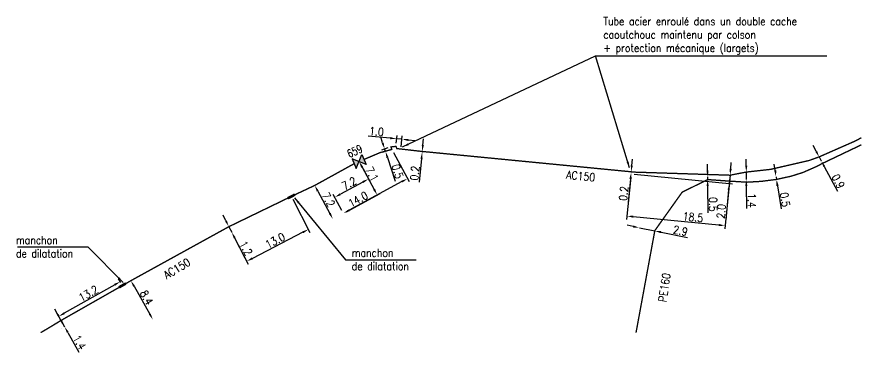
# Model space of a CAD drawing. Header units: millimetres. Extents: x 151000 to 152000, y 126996 to 128009.
# Drawn here: x 151841.7 to 152000.1, y 126996.3 to 127059.2 of the extents above; entities that cross this region are included whole.
import ezdxf
from ezdxf.enums import TextEntityAlignment as Align

# ---------------------------------------------------------------- set-up
doc = ezdxf.new("R2010")
doc.units = ezdxf.units.MM
doc.header["$PDMODE"] = 34
doc.layers.get('0').update_dxf_attribs({"linetype": 'CONTINUOUS'})
doc.layers.get('Defpoints').update_dxf_attribs({"linetype": 'CONTINUOUS'})
for name, color, linetype in [('G_120', 4, 'CONTINUOUS'), ('G_300', 7, 'CONTINUOUS'), ('G_340', 7, 'CONTINUOUS'), ('G_420', 7, 'CONTINUOUS')]:
    doc.layers.add(name, color=color, linetype=linetype)
doc.styles.get("Standard").update_dxf_attribs({"font": 'romans.shx', "width": 0.85})
doc.linetypes.add('G_typB_AP', pattern='A,5,-0.3,["o",Standard,S=1.5,R=0,X=0,Y=-0.5],-1.65', length=6.95)
doc.linetypes.add('G_TYPB_PE', pattern='A,5,-0.3,["o",Standard,S=1.5,R=0,X=0,Y=-0.5],-1.65', length=6.95)
doc.dimstyles.get("Standard").update_dxf_attribs({"dimtxt": 1.5, "dimasz": 1.2, "dimexe": 0.625, "dimexo": 0.625, "dimgap": 0.25, "dimtad": 1, "dimdec": 1, "dimzin": 0, "dimdsep": 46, "dimtxsty": 'Standard', "dimcen": -0.5, "dimadec": 0, "dimazin": 0, "dimtfac": 1, "dimtdec": 1, "dimtmove": 0, "dimatfit": 3, "dimfxl": 1, "dimtolj": 1, "dimtzin": 0, "dimarcsym": 0})

# ---------------------------------------------------------------- blocks, each defined once
blk = doc.blocks.new('*D0')
at = {"layer": 'Defpoints', "color": 0, "linetype": 'Continuous'}
for p in [(151984.01, 127029.21), (151984.09, 127028.72), (151984.09, 127028.72)]:
    blk.add_point(p, dxfattribs=at)
at = {"layer": 'G_120', "color": 0, "linetype": 'Continuous', "lineweight": -2}
for p, q in [((151983.83, 127030.4), (151983.65, 127031.58)), ((151984.01, 127029.21), (151984.09, 127028.72)), ((151984.27, 127027.53), (151984.93, 127023.21))]:
    blk.add_line(p, q, dxfattribs=at)
at = {"layer": 'G_120', "color": 0, "linetype": 'Continuous'}
for points in [[(151984.03, 127030.43), (151983.64, 127030.37), (151984.01, 127029.21)], [(151984.47, 127027.56), (151984.07, 127027.5), (151984.09, 127028.72)]]:
    blk.add_solid(points, dxfattribs=at)
at = {"layer": 'G_120', "color": 0, "linetype": 'Continuous', "insert": (151985.68, 127024.93), "char_height": 1.5, "attachment_point": 5, "rotation": 278.6511}
blk.add_mtext('\\A1;0.5', dxfattribs=at)
blk = doc.blocks.new('*D1')
at = {"layer": 'Defpoints', "color": 0, "linetype": 'Continuous'}
for p in [(151971.17, 127029.19), (151971.17, 127028.69), (151971.17, 127028.69)]:
    blk.add_point(p, dxfattribs=at)
at = {"layer": 'G_120', "color": 0, "linetype": 'Continuous', "lineweight": -2}
for p, q in [((151971.16, 127030.39), (151971.16, 127031.59)), ((151971.17, 127029.19), (151971.17, 127028.69)), ((151971.18, 127027.49), (151971.2, 127022.46))]:
    blk.add_line(p, q, dxfattribs=at)
at = {"layer": 'G_120', "color": 0, "linetype": 'Continuous'}
for points in [[(151971.36, 127030.39), (151970.96, 127030.39), (151971.17, 127029.19)], [(151971.38, 127027.49), (151970.98, 127027.49), (151971.17, 127028.69)]]:
    blk.add_solid(points, dxfattribs=at)
at = {"layer": 'G_120', "color": 0, "linetype": 'Continuous', "insert": (151972.19, 127024.05), "char_height": 1.5, "attachment_point": 5, "rotation": 270.2915}
blk.add_mtext('\\A1;0.5', dxfattribs=at)
blk = doc.blocks.new('*D2')
at = {"layer": 'Defpoints', "color": 0, "linetype": 'Continuous'}
for p in [(151958.43, 127019.64), (151958.43, 127019.64), (151961.27, 127019.06)]:
    blk.add_point(p, dxfattribs=at)
at = {"layer": 'G_120', "color": 0, "linetype": 'Continuous', "lineweight": -2}
for p, q in [((151957.25, 127019.88), (151956.08, 127020.12)), ((151958.43, 127019.64), (151961.27, 127019.06)), ((151962.44, 127018.82), (151967.41, 127017.81))]:
    blk.add_line(p, q, dxfattribs=at)
at = {"layer": 'G_120', "color": 0, "linetype": 'Continuous'}
for points in [[(151957.29, 127020.08), (151957.21, 127019.69), (151958.43, 127019.64)], [(151962.48, 127019.02), (151962.4, 127018.63), (151961.27, 127019.06)]]:
    blk.add_solid(points, dxfattribs=at)
at = {"layer": 'G_120', "color": 0, "linetype": 'Continuous', "insert": (151966.08, 127019.1), "char_height": 1.5, "attachment_point": 5, "rotation": 348.4659}
blk.add_mtext('\\A1;2.9', dxfattribs=at)
blk = doc.blocks.new('*D100')
at = {"layer": 'Defpoints', "color": 0, "linetype": 'Continuous'}
for p in [(151850.02, 127002.29), (151850.68, 127001.09), (151850.69, 127001.1)]:
    blk.add_point(p, dxfattribs=at)
at = {"layer": 'G_120', "color": 0, "linetype": 'Continuous', "lineweight": -2}
for p, q in [((151849.41, 127003.33), (151848.82, 127004.37)), ((151849.47, 127001.99), (151849.46, 127001.98)), ((151850.01, 127002.29), (151850.68, 127001.09)), ((151850.15, 127000.79), (151850.14, 127000.79)), ((151851.27, 127000.05), (151853.36, 126996.35))]:
    blk.add_line(p, q, dxfattribs=at)
at = {"layer": 'G_120', "color": 0, "linetype": 'Continuous'}
for points in [[(151849.59, 127003.43), (151849.24, 127003.23), (151850.01, 127002.29)], [(151851.44, 127000.15), (151851.1, 126999.95), (151850.68, 127001.09)]]:
    blk.add_solid(points, dxfattribs=at)
at = {"layer": 'G_120', "color": 0, "linetype": 'Continuous', "insert": (151853.48, 126998.17), "char_height": 1.5, "attachment_point": 5, "rotation": 299.4759}
blk.add_mtext('\\A1;1.4', dxfattribs=at)
blk = doc.blocks.new('*D101')
at = {"layer": 'Defpoints', "color": 0, "linetype": 'Continuous'}
for p in [(151881.46, 127019.86), (151881.99, 127018.83), (151881.99, 127018.83)]:
    blk.add_point(p, dxfattribs=at)
at = {"layer": 'G_120', "color": 0, "linetype": 'Continuous', "lineweight": -2}
for p, q in [((151880.91, 127020.93), (151880.36, 127022)), ((151881.46, 127019.86), (151881.99, 127018.83)), ((151882.54, 127017.77), (151884.46, 127014.05))]:
    blk.add_line(p, q, dxfattribs=at)
at = {"layer": 'G_120', "color": 0, "linetype": 'Continuous'}
for points in [[(151881.08, 127021.02), (151880.73, 127020.84), (151881.46, 127019.86)], [(151882.72, 127017.86), (151882.36, 127017.68), (151881.99, 127018.83)]]:
    blk.add_solid(points, dxfattribs=at)
at = {"layer": 'G_120', "color": 0, "linetype": 'Continuous', "insert": (151884.66, 127015.83), "char_height": 1.5, "attachment_point": 5, "rotation": 297.307}
blk.add_mtext('\\A1;1.2', dxfattribs=at)
blk = doc.blocks.new('*D102')
at = {"layer": 'Defpoints', "color": 0, "linetype": 'Continuous'}
for p in [(151905.86, 127032.07), (151901.3, 127025.37), (151902.93, 127022.37)]:
    blk.add_point(p, dxfattribs=at)
at = {"layer": 'G_300', "color": 0, "linetype": 'Continuous', "lineweight": -2}
for p, q in [((151906.16, 127031.52), (151907.93, 127028.25)), ((151906.58, 127028.23), (151902.36, 127025.94)), ((151902.63, 127022.92), (151901, 127025.92))]:
    blk.add_line(p, q, dxfattribs=at)
at = {"layer": 'G_300', "color": 0, "linetype": 'Continuous'}
for points in [[(151906.48, 127028.41), (151906.67, 127028.05), (151907.63, 127028.8)], [(151902.26, 127026.12), (151902.45, 127025.77), (151901.3, 127025.37)]]:
    blk.add_solid(points, dxfattribs=at)
at = {"layer": 'G_300', "color": 0, "linetype": 'Continuous', "insert": (151903.99, 127027.97), "char_height": 1.5, "attachment_point": 5, "rotation": 28.4247}
blk.add_mtext('\\A1;7.2', dxfattribs=at)
blk = doc.blocks.new('*D103')
at = {"layer": 'Defpoints', "color": 0, "linetype": 'Continuous'}
for p in [(151911.99, 127034.33), (151902.93, 127022.37), (151902.93, 127022.37)]:
    blk.add_point(p, dxfattribs=at)
at = {"layer": 'G_120', "color": 0, "linetype": 'Continuous', "lineweight": -2}
for p, q in [((151912.29, 127033.78), (151915.24, 127028.33)), ((151913.89, 127028.3), (151903.98, 127022.94))]:
    blk.add_line(p, q, dxfattribs=at)
at = {"layer": 'G_120', "color": 0, "linetype": 'Continuous'}
for points in [[(151913.79, 127028.48), (151913.98, 127028.13), (151914.94, 127028.87)], [(151903.89, 127023.12), (151904.08, 127022.77), (151902.93, 127022.37)]]:
    blk.add_solid(points, dxfattribs=at)
at = {"layer": 'G_120', "color": 0, "linetype": 'Continuous', "insert": (151905.67, 127024.99), "char_height": 1.5, "attachment_point": 5, "rotation": 28.4247}
blk.add_mtext('\\A1;14.0', dxfattribs=at)
blk = doc.blocks.new('*D104')
at = {"layer": 'Defpoints', "color": 0, "linetype": 'Continuous'}
for p in [(151917.68, 127033.81), (151917.68, 127033.81), (151917.7, 127033.96)]:
    blk.add_point(p, dxfattribs=at)
at = {"layer": 'G_120', "color": 0, "linetype": 'Continuous', "lineweight": -2}
for p, q in [((151917.81, 127035.16), (151917.93, 127036.35)), ((151917.06, 127033.87), (151917.06, 127033.87)), ((151917.07, 127034.02), (151917.07, 127034.02)), ((151917.7, 127033.96), (151917.68, 127033.81)), ((151917.57, 127032.62), (151917.14, 127028.22))]:
    blk.add_line(p, q, dxfattribs=at)
at = {"layer": 'G_120', "color": 0, "linetype": 'Continuous'}
for points in [[(151917.61, 127035.18), (151918.01, 127035.14), (151917.7, 127033.96)], [(151917.37, 127032.64), (151917.76, 127032.6), (151917.68, 127033.81)]]:
    blk.add_solid(points, dxfattribs=at)
at = {"layer": 'G_120', "color": 0, "linetype": 'Continuous', "insert": (151916.3, 127029.89), "char_height": 1.5, "attachment_point": 5, "rotation": 84.4371}
blk.add_mtext('\\A1;0.2', dxfattribs=at)
blk = doc.blocks.new('*D105')
at = {"layer": 'Defpoints', "color": 0, "linetype": 'Continuous'}
for p in [(151956.84, 127030), (151956.84, 127030), (151956.85, 127030.15)]:
    blk.add_point(p, dxfattribs=at)
at = {"layer": 'G_120', "color": 0, "linetype": 'Continuous', "lineweight": -2}
for p, q in [((151956.97, 127031.34), (151957.09, 127032.54)), ((151956.72, 127028.8), (151956.3, 127024.4)), ((151956.85, 127030.15), (151956.84, 127030))]:
    blk.add_line(p, q, dxfattribs=at)
at = {"layer": 'G_120', "color": 0, "linetype": 'Continuous'}
for points in [[(151956.77, 127031.36), (151957.17, 127031.32), (151956.85, 127030.15)], [(151956.52, 127028.82), (151956.92, 127028.78), (151956.84, 127030)]]:
    blk.add_solid(points, dxfattribs=at)
at = {"layer": 'G_120', "color": 0, "linetype": 'Continuous', "insert": (151955.45, 127026.08), "char_height": 1.5, "attachment_point": 5, "rotation": 84.4371}
blk.add_mtext('\\A1;0.2', dxfattribs=at)
blk = doc.blocks.new('*D106')
at = {"layer": 'Defpoints', "color": 0, "linetype": 'Continuous'}
for p in [(151861.51, 127008.83), (151849.58, 127003.04), (151850.68, 127001.09)]:
    blk.add_point(p, dxfattribs=at)
at = {"layer": 'G_340', "color": 0, "linetype": 'Continuous', "lineweight": -2}
for p, q in [((151861.21, 127009.38), (151860.8, 127010.1)), ((151860.06, 127008.97), (151850.62, 127003.63)), ((151850.37, 127001.64), (151849.27, 127003.59))]:
    blk.add_line(p, q, dxfattribs=at)
at = {"layer": 'G_340', "color": 0, "linetype": 'Continuous'}
for points in [[(151859.96, 127009.14), (151860.16, 127008.79), (151861.1, 127009.56)], [(151850.52, 127003.81), (151850.72, 127003.46), (151849.58, 127003.04)]]:
    blk.add_solid(points, dxfattribs=at)
at = {"layer": 'G_340', "color": 0, "linetype": 'Continuous', "insert": (151855.14, 127007.33), "char_height": 1.5, "attachment_point": 5, "rotation": 29.4765}
blk.add_mtext('\\A1;13.2', dxfattribs=at)
blk = doc.blocks.new('*D107')
at = {"layer": 'Defpoints', "color": 0, "linetype": 'Continuous'}
for p in [(151893.18, 127025.54), (151881.99, 127018.83), (151884.81, 127013.37)]:
    blk.add_point(p, dxfattribs=at)
at = {"layer": 'G_340', "color": 0, "linetype": 'Continuous', "lineweight": -2}
for p, q in [((151893.47, 127024.99), (151896.66, 127018.79)), ((151882.28, 127018.28), (151885.09, 127012.82)), ((151895.31, 127018.8), (151885.87, 127013.92))]:
    blk.add_line(p, q, dxfattribs=at)
at = {"layer": 'G_340', "color": 0, "linetype": 'Continuous'}
for points in [[(151895.22, 127018.97), (151895.4, 127018.62), (151896.38, 127019.35)], [(151885.78, 127014.1), (151885.97, 127013.75), (151884.81, 127013.37)]]:
    blk.add_solid(points, dxfattribs=at)
at = {"layer": 'G_340', "color": 0, "linetype": 'Continuous', "insert": (151890.13, 127017.25), "char_height": 1.5, "attachment_point": 5, "rotation": 27.307}
blk.add_mtext('\\A1;13.0', dxfattribs=at)
blk = doc.blocks.new('*D108')
at = {"layer": 'Defpoints', "color": 0, "linetype": 'Continuous'}
for p in [(151863.1, 127009.74), (151867.23, 127002.42), (151867.23, 127002.42)]:
    blk.add_point(p, dxfattribs=at)
at = {"layer": 'G_120', "color": 0, "linetype": 'Continuous', "lineweight": -2}
blk.add_line((151863.69, 127008.69), (151866.64, 127003.46), dxfattribs=at)
at = {"layer": 'G_120', "color": 0, "linetype": 'Continuous'}
for points in [[(151863.87, 127008.79), (151863.52, 127008.59), (151863.1, 127009.74)], [(151866.81, 127003.56), (151866.47, 127003.37), (151867.23, 127002.42)]]:
    blk.add_solid(points, dxfattribs=at)
at = {"layer": 'G_120', "color": 0, "linetype": 'Continuous', "insert": (151866.04, 127006.57), "char_height": 1.5, "attachment_point": 5, "rotation": 299.4173}
blk.add_mtext('\\A1;8.4', dxfattribs=at)
blk = doc.blocks.new('G_300_04')
at = {"linetype": 'Continuous'}
h = blk.add_hatch(color=0, dxfattribs=at)
h.paths.add_polyline_path([(-1, 1), (-1, -1), (0, 0)])
h.paths.add_polyline_path([(1, 1), (0, 0), (1, -1)])
at = {"color": 0, "linetype": 'Continuous', "flags": 128}
blk.add_lwpolyline([(-1, -1), (1, 1), (1, -1), (-1, 1)], close=True, dxfattribs=at)
at = {"color": 0, "linetype": 'Continuous', "width": 0.75}
blk.add_attdef('NUM', text='', height=1.5, dxfattribs=at).set_placement((0, 2.1), align=Align.MIDDLE_CENTER)
at = {"color": 0, "linetype": 'Continuous', "width": 0.75, "flags": 3}
for tag, p in [('DEF_LEG', (0, -5)), ('DEF_COUP', (0, -7.5)), ('DEF_TYPE', (0, -10))]:
    blk.add_attdef(tag, text='', height=1.2, dxfattribs=at).set_placement(p, align=Align.MIDDLE)
blk = doc.blocks.new('*D109')
at = {"layer": 'Defpoints', "color": 0, "linetype": 'Continuous'}
for p in [(151905.86, 127032.07), (151909.26, 127025.8), (151902.93, 127022.37)]:
    blk.add_point(p, dxfattribs=at)
at = {"layer": 'G_300', "color": 0, "linetype": 'Continuous', "lineweight": -2}
for p, q in [((151906.41, 127032.37), (151906.41, 127032.37)), ((151906.44, 127031.01), (151908.69, 127026.85)), ((151903.48, 127022.67), (151909.81, 127026.09))]:
    blk.add_line(p, q, dxfattribs=at)
at = {"layer": 'G_300', "color": 0, "linetype": 'Continuous'}
for points in [[(151906.61, 127031.11), (151906.26, 127030.92), (151905.86, 127032.07)], [(151908.86, 127026.95), (151908.51, 127026.76), (151909.26, 127025.8)]]:
    blk.add_solid(points, dxfattribs=at)
at = {"layer": 'G_300', "color": 0, "linetype": 'Continuous', "insert": (151908.27, 127029.73), "char_height": 1.5, "attachment_point": 5, "rotation": 298.4247}
blk.add_mtext('\\A1;7.1', dxfattribs=at)
blk = doc.blocks.new('*D110')
at = {"layer": 'Defpoints', "color": 0, "linetype": 'Continuous'}
for p in [(151897.55, 127027.59), (151900.95, 127021.3), (151900.95, 127021.3)]:
    blk.add_point(p, dxfattribs=at)
at = {"layer": 'G_120', "color": 0, "linetype": 'Continuous', "lineweight": -2}
blk.add_line((151898.12, 127026.53), (151900.38, 127022.36), dxfattribs=at)
at = {"layer": 'G_120', "color": 0, "linetype": 'Continuous'}
for points in [[(151898.29, 127026.63), (151897.94, 127026.44), (151897.55, 127027.59)], [(151900.55, 127022.45), (151900.2, 127022.26), (151900.95, 127021.3)]]:
    blk.add_solid(points, dxfattribs=at)
at = {"layer": 'G_120', "color": 0, "linetype": 'Continuous', "insert": (151900.13, 127024.92), "char_height": 1.5, "attachment_point": 5, "rotation": 298.4247}
blk.add_mtext('\\A1;7.2', dxfattribs=at)
blk = doc.blocks.new('*D111')
at = {"layer": 'Defpoints', "color": 0, "linetype": 'Continuous'}
for p in [(151913.9, 127036.24), (151912.77, 127034.92), (151913.7, 127034.2)]:
    blk.add_point(p, dxfattribs=at)
at = {"layer": 'G_120', "color": 0, "linetype": 'Continuous', "lineweight": -2}
for p, q in [((151911.71, 127036.45), (151907.54, 127036.85)), ((151912.83, 127035.54), (151912.97, 127036.95)), ((151913.77, 127034.82), (151913.96, 127036.86)), ((151913.9, 127036.24), (151912.91, 127036.33)), ((151915.1, 127036.12), (151916.29, 127036))]:
    blk.add_line(p, q, dxfattribs=at)
at = {"layer": 'G_120', "color": 0, "linetype": 'Continuous'}
for points in [[(151911.73, 127036.65), (151911.69, 127036.25), (151912.91, 127036.33)], [(151915.12, 127036.32), (151915.08, 127035.92), (151913.9, 127036.24)]]:
    blk.add_solid(points, dxfattribs=at)
at = {"layer": 'G_120', "color": 0, "linetype": 'Continuous', "insert": (151909.13, 127037.7), "char_height": 1.5, "attachment_point": 5, "rotation": 354.4371}
blk.add_mtext('\\A1;1.0', dxfattribs=at)
blk = doc.blocks.new('*D112')
at = {"layer": 'Defpoints', "color": 0, "linetype": 'Continuous'}
for p in [(151956.82, 127029.76), (151975.38, 127029.51), (151956.05, 127021.85)]:
    blk.add_point(p, dxfattribs=at)
at = {"layer": 'G_120', "color": 0, "linetype": 'Continuous', "lineweight": -2}
for p, q in [((151956.76, 127029.14), (151955.99, 127021.23)), ((151975.32, 127028.89), (151974.4, 127019.43)), ((151973.27, 127020.17), (151957.24, 127021.73))]:
    blk.add_line(p, q, dxfattribs=at)
at = {"layer": 'G_120', "color": 0, "linetype": 'Continuous'}
for points in [[(151957.26, 127021.93), (151957.22, 127021.53), (151956.05, 127021.85)], [(151973.29, 127020.37), (151973.25, 127019.97), (151974.46, 127020.06)]]:
    blk.add_solid(points, dxfattribs=at)
at = {"layer": 'G_120', "color": 0, "linetype": 'Continuous', "insert": (151968.43, 127021.65), "char_height": 1.5, "attachment_point": 5, "rotation": 354.4371}
blk.add_mtext('\\A1;18.5', dxfattribs=at)
blk = doc.blocks.new('G_340_02')
at = {"color": 0, "linetype": 'Continuous'}
blk.add_solid([(-0.75, 0.5), (0.75, 0.5), (-0.75, 0), (0.75, 0)], dxfattribs=at)
at = {"color": 0, "linetype": 'Continuous', "width": 0.75, "flags": 3}
for tag, p in [('DEF_LEG', (0, -4.5)), ('DEF_COUP', (0, -7)), ('DEF_TYPE', (0, -9.5))]:
    blk.add_attdef(tag, text='', height=1.2, dxfattribs=at).set_placement(p, align=Align.MIDDLE)
blk = doc.blocks.new('*D113')
at = {"layer": 'Defpoints', "color": 0, "linetype": 'Continuous'}
for p in [(151956.82, 127029.76), (151975.38, 127029.51), (151975.23, 127027.97)]:
    blk.add_point(p, dxfattribs=at)
at = {"layer": 'G_120', "color": 0, "linetype": 'Continuous', "lineweight": -2}
for p, q in [((151975.5, 127030.71), (151975.62, 127031.9)), ((151957.44, 127029.7), (151975.85, 127027.91)), ((151975.38, 127029.51), (151975.23, 127027.97)), ((151975.12, 127026.77), (151974.56, 127021.07))]:
    blk.add_line(p, q, dxfattribs=at)
at = {"layer": 'G_120', "color": 0, "linetype": 'Continuous'}
for points in [[(151975.3, 127030.73), (151975.7, 127030.69), (151975.38, 127029.51)], [(151974.92, 127026.79), (151975.31, 127026.75), (151975.23, 127027.97)]]:
    blk.add_solid(points, dxfattribs=at)
at = {"layer": 'G_120', "color": 0, "linetype": 'Continuous', "insert": (151973.72, 127022.74), "char_height": 1.5, "attachment_point": 5, "rotation": 84.4371}
blk.add_mtext('\\A1;2.0', dxfattribs=at)
blk = doc.blocks.new('*D114')
at = {"layer": 'Defpoints', "color": 0, "linetype": 'Continuous'}
for p in [(151992.07, 127032.94), (151992.48, 127032.18), (151992.48, 127032.18)]:
    blk.add_point(p, dxfattribs=at)
at = {"layer": 'G_120', "color": 0, "linetype": 'Continuous', "lineweight": -2}
for p, q in [((151991.51, 127034), (151990.94, 127035.06)), ((151992.07, 127032.94), (151992.48, 127032.18)), ((151993.04, 127031.12), (151995.5, 127026.53))]:
    blk.add_line(p, q, dxfattribs=at)
at = {"layer": 'G_120', "color": 0, "linetype": 'Continuous'}
for points in [[(151991.68, 127034.09), (151991.33, 127033.91), (151992.07, 127032.94)], [(151993.22, 127031.22), (151992.87, 127031.03), (151992.48, 127032.18)]]:
    blk.add_solid(points, dxfattribs=at)
at = {"layer": 'G_120', "color": 0, "linetype": 'Continuous', "insert": (151995.65, 127028.37), "char_height": 1.5, "attachment_point": 5, "rotation": 298.1113}
blk.add_mtext('\\A1;0.9', dxfattribs=at)
blk = doc.blocks.new('*D115')
at = {"layer": 'Defpoints', "color": 0, "linetype": 'Continuous'}
for p in [(151978.42, 127030.1), (151978.43, 127028.7), (151978.43, 127028.7)]:
    blk.add_point(p, dxfattribs=at)
at = {"layer": 'G_120', "color": 0, "linetype": 'Continuous', "lineweight": -2}
for p, q in [((151978.42, 127031.3), (151978.42, 127032.5)), ((151978.42, 127030.1), (151978.43, 127028.7)), ((151978.43, 127027.5), (151978.44, 127023.25))]:
    blk.add_line(p, q, dxfattribs=at)
at = {"layer": 'G_120', "color": 0, "linetype": 'Continuous'}
for points in [[(151978.62, 127031.3), (151978.22, 127031.3), (151978.42, 127030.1)], [(151978.63, 127027.5), (151978.23, 127027.5), (151978.43, 127028.7)]]:
    blk.add_solid(points, dxfattribs=at)
at = {"layer": 'G_120', "color": 0, "linetype": 'Continuous', "insert": (151979.44, 127024.78), "char_height": 1.5, "attachment_point": 5, "rotation": 270.1602}
blk.add_mtext('\\A1;1.4', dxfattribs=at)
blk = doc.blocks.new('*D116')
at = {"layer": 'Defpoints', "color": 0, "linetype": 'Continuous'}
for p in [(151910.81, 127033.95), (151911.84, 127034.81), (151911.99, 127034.33)]:
    blk.add_point(p, dxfattribs=at)
at = {"layer": 'G_120', "color": 0, "linetype": 'Continuous', "lineweight": -2}
for p, q in [((151910.28, 127035.56), (151909.91, 127036.7)), ((151911.24, 127034.61), (151910.06, 127034.23)), ((151911.4, 127034.14), (151910.21, 127033.75)), ((151910.65, 127034.42), (151910.81, 127033.95)), ((151911.18, 127032.81), (151912.61, 127028.42))]:
    blk.add_line(p, q, dxfattribs=at)
at = {"layer": 'G_120', "color": 0, "linetype": 'Continuous'}
for points in [[(151910.47, 127035.63), (151910.09, 127035.5), (151910.65, 127034.42)], [(151911.37, 127032.87), (151910.99, 127032.74), (151910.81, 127033.95)]]:
    blk.add_solid(points, dxfattribs=at)
at = {"layer": 'G_120', "color": 0, "linetype": 'Continuous', "insert": (151913.07, 127030.23), "char_height": 1.5, "attachment_point": 5, "rotation": 288.0165}
blk.add_mtext('\\A1;0.5', dxfattribs=at)

msp = doc.modelspace()

# ---------------------------------------------------------------- linework, layer by layer
at = {"layer": 'G_120', "linetype": 'G_typB_AP'}
msp.add_lwpolyline([(151906.78, 127032.46, 0.25, 0.25, 0), (151906.78, 127032.46, 0.25, 0.25, 0), (151909.81, 127033.75, 0.25, 0.25, 0), (151911.99, 127034.33, 0.25, 0.25, 0), (151911.84, 127034.81, 0.25, 0.25, 0), (151912.77, 127034.92, 0.25, 0.25, 0), (151912.93, 127034.5, 0.25, 0.25, 0), (151917.7, 127033.96, 0.25, 0.25, 0), (151956.85, 127030.15, 0.25, 0.25, 0), (151957.66, 127030.08, 0.25, 0.25, 0), (151957.66, 127030.08, 0.25, 0.25, 0), (151957.66, 127030.08, 0.25, 0.25, 0), (151975.38, 127029.51, 0.25, 0.25, 0), (151978.42, 127030.1, 0.25, 0.25, 0), (151978.42, 127030.1, 0.25, 0.25, 0), (151978.42, 127030.1, 0.25, 0.25, 0), (151982.96, 127030.6, 0.25, 0.25, 0), (151990.21, 127032.27, 0.25, 0.25, 0), (151992.07, 127032.94, 0.25, 0.25, 0), (151998.64, 127035.83, 0.25, 0.25, 0), (152000, 127036.53, 0, 0, 0)], format="xyseb", dxfattribs=at)
at = {"layer": 'G_120', "linetype": 'G_TYPB_PE', "const_width": 0.25, "flags": 128}
msp.add_lwpolyline([(152000, 127035.21), (151992.65, 127031.7), (151991.63, 127031.16), (151989.04, 127030.02), (151986.82, 127029.32), (151984.09, 127028.72), (151981.2, 127028.35), (151978.54, 127028.2), (151974.93, 127028.42), (151971.17, 127028.69), (151966.45, 127026.34, 0.127308), (151966.36, 127026.26), (151961.31, 127019.16, 0.109513), (151961.27, 127019.06), (151959.46, 127009.22), (151957.76, 127000)], format="xyb", dxfattribs=at)
at = {"layer": 'G_120', "linetype": 'G_typB_AP', "flags": 128}
msp.add_lwpolyline([(151862.17, 127009.2, 0.25, 0.25, 0), (151863.1, 127009.74, 0.25, 0.25, 0), (151881.46, 127019.86, 0.25, 0.25, 0), (151893.18, 127025.54, 0.25, 0.25, 0), (151897.55, 127027.59, 0.25, 0.25, 0), (151897.55, 127027.59, 0.25, 0.25, 0), (151904.94, 127031.67, 0.25, 0.25, 0), (151904.94, 127031.67, 0, 0, 0)], format="xyseb", dxfattribs=at)
at = {"layer": 'G_120', "linetype": 'G_typB_AP', "const_width": 0.25, "flags": 128}
msp.add_lwpolyline([(151846.19, 127000), (151847.35, 127000.67), (151850.02, 127002.29), (151860.86, 127008.46)], dxfattribs=at)

# ---------------------------------------------------------------- block references
at = {"layer": 'G_300'}
ref = msp.add_blockref('G_300_04', (151905.86, 127032.07), dxfattribs=dict(at, rotation=23.12314814786124))
ref.add_attrib('NUM', '659', dxfattribs={"layer": '0', "color": 0, "linetype": 'Continuous', "height": 1.5, "rotation": 24.5384, "width": 0.75}).set_placement((151905.04, 127034), align=Align.MIDDLE_CENTER)
at = {"layer": 'G_340'}
for p, rotation in [((151893.28, 127025.3), 27.70208378693436), ((151861.63, 127008.63), 29.63016133557532)]:
    msp.add_blockref('G_340_02', p, dxfattribs=dict(at, rotation=rotation))

# ---------------------------------------------------------------- texts
at = {"layer": 'G_120', "linetype": 'Continuous', "width": 0.85}
for rotation, p in [(354.3338, (151947.4, 127029.35)), (30.9909, (151871.72, 127012.01))]:
    msp.add_text('AC150', height=1.5, rotation=rotation, dxfattribs=at).set_placement(p, align=Align.MIDDLE_CENTER)
msp.add_text('PE160', height=1.5, rotation=81.6763, dxfattribs=at).set_placement((151963.43, 127005.64))
at = {"layer": 'G_340', "linetype": 'Continuous', "char_height": 1.5, "attachment_point": 1}
for insert in [(151841.57, 127018.09), (151904.49, 127015.71)]:
    msp.add_mtext('\\A1;manchon\\Pde dilatation', dxfattribs=dict(at, insert=insert))
at = {"layer": 'G_420', "linetype": 'Continuous', "insert": (151951.64, 127052.11), "char_height": 1.5, "attachment_point": 7}
msp.add_mtext('\\A1;Tube acier enroulé dans un double cache\\Pcaoutchouc maintenu par colson\\P+ protection mécanique (largets)', dxfattribs=at)

# ---------------------------------------------------------------- dimensions: what is measured, and where the dimension line sits
at = {"layer": 'G_120', "linetype": 'Continuous'}
for base, p1, p2, angle, picture, middle in [((151913.9, 127036.24), (151912.77, 127034.92), (151913.7, 127034.2), 174.4371, '*D111', (151909.03, 127036.71)), ((151910.81, 127033.95), (151911.84, 127034.81), (151911.99, 127034.33), 108.0165, '*D116', (151912.12, 127029.92)), ((151917.68, 127033.81), (151917.7, 127033.96), (151917.68, 127033.81), 84.4371, '*D104', (151917.29, 127029.8)), ((151992.48, 127032.18), (151992.07, 127032.94), (151992.48, 127032.18), 118.1113, '*D114', (151994.77, 127027.9)), ((151956.8401, 127029.9982), (151956.8546, 127030.1475), (151956.8401, 127029.9982), 84.4371, '*D105', (151956.4489, 127025.9815)), ((151978.43, 127028.7), (151978.42, 127030.1), (151978.43, 127028.7), 90.1602, '*D115', (151978.44, 127024.78)), ((151956.05, 127021.85), (151975.38, 127029.51), (151956.82, 127029.76), 354.4371, '*D112', (151968.34, 127020.65)), ((151900.9501, 127021.3002), (151897.5467, 127027.5882), (151900.9501, 127021.3002), 118.4247, '*D110', (151899.2484, 127024.4442)), ((151881.99, 127018.83), (151881.46, 127019.86), (151881.99, 127018.83), 117.307, '*D101', (151883.78, 127015.37)), ((151867.23, 127002.42), (151863.1, 127009.74), (151867.23, 127002.42), 119.4173, '*D108', (151865.17, 127006.08)), ((151850.68, 127001.09), (151850.02, 127002.29), (151850.69, 127001.1), 119.4759, '*D100', (151852.61, 126997.68))]:
    dim = msp.add_linear_dim(base=base, p1=p1, p2=p2, angle=angle, dimstyle='Standard', dxfattribs=at)
    dim.commit()
    dim.dimension.update_dxf_attribs({"geometry": picture, "text_midpoint": middle, "dimtype": 160})
for base, p1, p2, angle, text, picture, middle in [((151902.93, 127022.37), (151911.99, 127034.33), (151902.93, 127022.37), 28.4247, '14.0', '*D103', (151906.15, 127024.11)), ((151975.23, 127027.97), (151975.38, 127029.51), (151956.82, 127029.76), 84.4371, '2.0', '*D113', (151974.71, 127022.65))]:
    dim = msp.add_linear_dim(base=base, p1=p1, p2=p2, angle=angle, text=text, dimstyle='Standard', dxfattribs=at)
    dim.commit()
    dim.dimension.update_dxf_attribs({"geometry": picture, "text_midpoint": middle, "dimtype": 160})
for base, p1, p2, angle, picture, middle in [((151971.17, 127028.69), (151971.17, 127029.19), (151971.17, 127028.69), 270.2915, '*D1', (151971.19, 127024.05)), ((151984.09, 127028.72), (151984.01, 127029.21), (151984.09, 127028.72), 278.6511, '*D0', (151984.69, 127024.78)), ((151958.43, 127019.64), (151961.27, 127019.06), (151958.43, 127019.64), 168.4659, '*D2', (151965.88, 127018.12))]:
    dim = msp.add_linear_dim(base=base, p1=p1, p2=p2, angle=angle, dimstyle='Standard', override={"dimtmove": 0}, dxfattribs=at)
    dim.commit()
    dim.dimension.update_dxf_attribs({"geometry": picture, "text_midpoint": middle, "dimtype": 161})
at = {"layer": 'G_300', "linetype": 'Continuous'}
for base, angle, picture, middle in [((151901.3, 127025.37), 28.4247, '*D102', (151904.47, 127027.09)), ((151909.26, 127025.8), 118.4247, '*D109', (151907.39, 127029.25))]:
    dim = msp.add_linear_dim(base=base, p1=(151905.86, 127032.07), p2=(151902.93, 127022.37), angle=angle, dimstyle='Standard', dxfattribs=at)
    dim.commit()
    dim.dimension.update_dxf_attribs({"geometry": picture, "text_midpoint": middle, "dimtype": 160})
at = {"layer": 'G_340', "linetype": 'Continuous'}
for base, p1, p2, angle, picture, middle in [((151884.81, 127013.37), (151893.18, 127025.54), (151881.99, 127018.83), 27.307, '*D107', (151890.59, 127016.36)), ((151849.58, 127003.04), (151861.51, 127008.83), (151850.68, 127001.09), 29.4765, '*D106', (151855.63, 127006.46))]:
    dim = msp.add_linear_dim(base=base, p1=p1, p2=p2, angle=angle, dimstyle='Standard', dxfattribs=at)
    dim.commit()
    dim.dimension.update_dxf_attribs({"geometry": picture, "text_midpoint": middle, "dimtype": 160})

# ---------------------------------------------------------------- leaders
at = {"layer": 'G_340', "linetype": 'Continuous', "annotation_type": 0, "has_hookline": 1, "text_width": 11.78}
for points, hookline_direction in [([(151893.78, 127025.28), (151903.32, 127013.66), (151904.52, 127013.66)], 0), ([(151861.65, 127009.39), (151855.07, 127016.04), (151853.87, 127016.04)], 1)]:
    msp.add_leader(points, dimstyle='Standard', override={"dimgap": 0.25, "dimtad": 2}, dxfattribs=dict(at, hookline_direction=hookline_direction))
at = {"layer": 'G_420', "linetype": 'Continuous', "annotation_type": 0, "has_hookline": 1, "hookline_direction": 0, "text_width": 41.89}
msp.add_leader([(151914.01, 127034.8), (151950.19, 127051.86), (151951.39, 127051.86)], dimstyle='Standard', dxfattribs=at)
at = {"layer": 'G_420', "linetype": 'Continuous'}
msp.add_leader([(151956.54, 127030.86), (151950.19, 127051.86)], dimstyle='Standard', dxfattribs=at)

doc.saveas('drawing.dxf')
